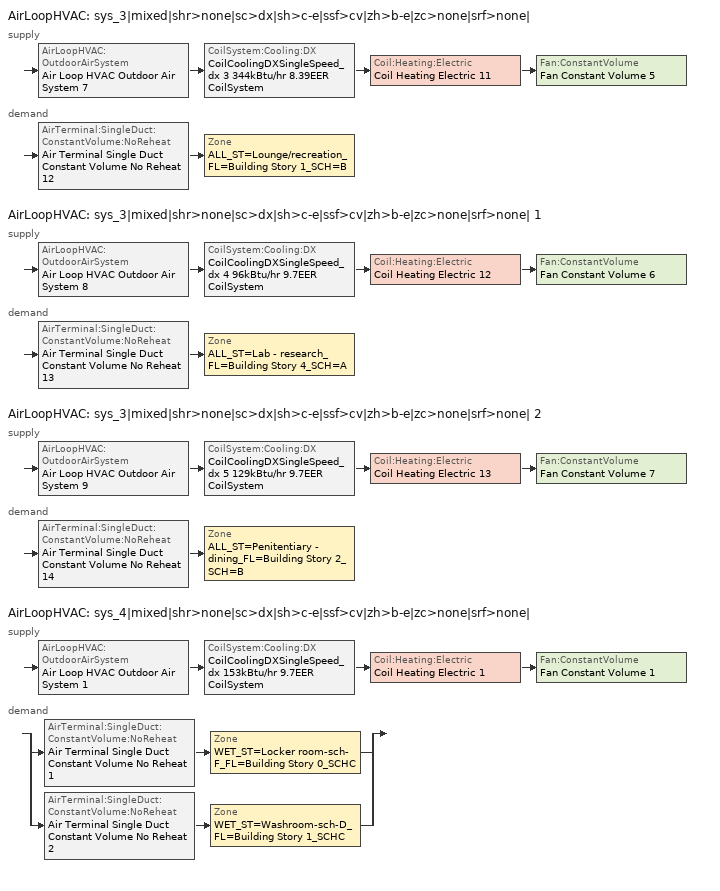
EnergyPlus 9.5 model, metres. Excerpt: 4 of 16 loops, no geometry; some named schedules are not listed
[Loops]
AirLoopHVAC 'sys_3|mixed|shr>none|sc>dx|sh>c-e|ssf>cv|zh>b-e|zc>none|srf>none|'
 supply: AirLoopHVAC:OutdoorAirSystem 'Air Loop HVAC Outdoor Air System 7' > CoilSystem:Cooling:DX 'CoilCoolingDXSingleSpeed_dx 3 344kBtu/hr 8.39EER CoilSystem' > Coil:Heating:Electric 'Coil Heating Electric 11' > Fan:ConstantVolume 'Fan Constant Volume 5'
 demand: AirTerminal:SingleDuct:ConstantVolume:NoReheat 'Air Terminal Single Duct Constant Volume No Reheat 12' > Zone 'ALL_ST=Lounge/recreation_FL=Building Story 1_SCH=B'
AirLoopHVAC 'sys_3|mixed|shr>none|sc>dx|sh>c-e|ssf>cv|zh>b-e|zc>none|srf>none| 1'
 supply: AirLoopHVAC:OutdoorAirSystem 'Air Loop HVAC Outdoor Air System 8' > CoilSystem:Cooling:DX 'CoilCoolingDXSingleSpeed_dx 4 96kBtu/hr 9.7EER CoilSystem' > Coil:Heating:Electric 'Coil Heating Electric 12' > Fan:ConstantVolume 'Fan Constant Volume 6'
 demand: AirTerminal:SingleDuct:ConstantVolume:NoReheat 'Air Terminal Single Duct Constant Volume No Reheat 13' > Zone 'ALL_ST=Lab - research_FL=Building Story 4_SCH=A'
AirLoopHVAC 'sys_3|mixed|shr>none|sc>dx|sh>c-e|ssf>cv|zh>b-e|zc>none|srf>none| 2'
 supply: AirLoopHVAC:OutdoorAirSystem 'Air Loop HVAC Outdoor Air System 9' > CoilSystem:Cooling:DX 'CoilCoolingDXSingleSpeed_dx 5 129kBtu/hr 9.7EER CoilSystem' > Coil:Heating:Electric 'Coil Heating Electric 13' > Fan:ConstantVolume 'Fan Constant Volume 7'
 demand: AirTerminal:SingleDuct:ConstantVolume:NoReheat 'Air Terminal Single Duct Constant Volume No Reheat 14' > Zone 'ALL_ST=Penitentiary - dining_FL=Building Story 2_SCH=B'
AirLoopHVAC 'sys_4|mixed|shr>none|sc>dx|sh>c-e|ssf>cv|zh>b-e|zc>none|srf>none|'
 supply: AirLoopHVAC:OutdoorAirSystem 'Air Loop HVAC Outdoor Air System 1' > CoilSystem:Cooling:DX 'CoilCoolingDXSingleSpeed_dx 153kBtu/hr 9.7EER CoilSystem' > Coil:Heating:Electric 'Coil Heating Electric 1' > Fan:ConstantVolume 'Fan Constant Volume 1'
 demand: split
  | AirTerminal:SingleDuct:ConstantVolume:NoReheat 'Air Terminal Single Duct Constant Volume No Reheat 1' > Zone 'WET_ST=Locker room-sch-F_FL=Building Story 0_SCHC'
  | AirTerminal:SingleDuct:ConstantVolume:NoReheat 'Air Terminal Single Duct Constant Volume No Reheat 2' > Zone 'WET_ST=Washroom-sch-D_FL=Building Story 1_SCHC'
[ZoneControl:Thermostat] Temperature Difference Between Cutout And Setpoint {deltaC}=0
Name | Zone or ZoneList | Control Type Schedule | Control 1
ALL_ST=Lab - research_FL=Building Story 4_SCH=A Thermostat | ALL_ST=Lab - research_FL=Building Story 4_SCH=A | ALL_ST=Lab - research_FL=Building Story 4_SCH=A Thermostat Schedule | Space Function Lab - research Thermostat 3
ALL_ST=Lounge/recreation_FL=Building Story 1_SCH=B Thermostat | ALL_ST=Lounge/recreation_FL=Building Story 1_SCH=B | ALL_ST=Lounge/recreation_FL=Building Story 1_SCH=B Thermostat Schedule | Space Function Lounge/recreation Thermostat 3
ALL_ST=Penitentiary - dining_FL=Building Story 2_SCH=B Thermostat | ALL_ST=Penitentiary - dining_FL=Building Story 2_SCH=B | ALL_ST=Penitentiary - dining_FL=Building Story 2_SCH=B Thermostat Schedule | Space Function Penitentiary - dining Thermostat 3
WET_ST=Locker room-sch-F_FL=Building Story 0_SCHC Thermostat | WET_ST=Locker room-sch-F_FL=Building Story 0_SCHC | WET_ST=Locker room-sch-F_FL=Building Story 0_SCHC Thermostat Schedule | Space Function Locker room-sch-C Thermostat 1
WET_ST=Washroom-sch-D_FL=Building Story 1_SCHC Thermostat | WET_ST=Washroom-sch-D_FL=Building Story 1_SCHC | WET_ST=Washroom-sch-D_FL=Building Story 1_SCHC Thermostat Schedule | Space Function Washroom-sch-C Thermostat 1
[ThermostatSetpoint:DualSetpoint]
Name | Heating Setpoint Temperature Schedule | Cooling Setpoint Temperature Schedule
Space Function Lab - research Thermostat 3 | NECB-A-Thermostat Setpoint-Heating | NECB-A-Thermostat Setpoint-Cooling
Space Function Lounge/recreation Thermostat 3; Space Function Penitentiary - dining Thermostat 3 | NECB-B-Thermostat Setpoint-Heating | NECB-B-Thermostat Setpoint-Cooling
Space Function Locker room-sch-C Thermostat 1; Space Function Washroom-sch-C Thermostat 1 | NECB-C-Thermostat Setpoint-Heating | NECB-C-Thermostat Setpoint-Cooling
[ZoneHVAC:Baseboard:Convective:Electric] Availability Schedule=Always On Discrete; Heating Design Capacity {W}=Autosize; Efficiency=1
Zone HVAC Baseboard Convective Electric 17; Zone HVAC Baseboard Convective Electric 16; Zone HVAC Baseboard Convective Electric 18; Zone HVAC Baseboard Convective Electric 1; Zone HVAC Baseboard Convective Electric 2
[Coil:Heating:Electric] Availability Schedule=Always On Discrete; Efficiency=1; Nominal Capacity {W}=Autosize
Coil Heating Electric 11; Coil Heating Electric 12; Coil Heating Electric 13; Coil Heating Electric 1
[Zone equipment]
ALL_ST=Lab - research_FL=Building Story 4_SCH=A: Zone HVAC Baseboard Convective Electric 17, Air Terminal Single Duct Constant Volume No Reheat 13
ALL_ST=Lounge/recreation_FL=Building Story 1_SCH=B: Zone HVAC Baseboard Convective Electric 16, Air Terminal Single Duct Constant Volume No Reheat 12
ALL_ST=Penitentiary - dining_FL=Building Story 2_SCH=B: Zone HVAC Baseboard Convective Electric 18, Air Terminal Single Duct Constant Volume No Reheat 14
WET_ST=Locker room-sch-F_FL=Building Story 0_SCHC: Zone HVAC Baseboard Convective Electric 1, Air Terminal Single Duct Constant Volume No Reheat 1
WET_ST=Washroom-sch-D_FL=Building Story 1_SCHC: Zone HVAC Baseboard Convective Electric 2, Air Terminal Single Duct Constant Volume No Reheat 2
[Sizing:Zone] Zone Cooling Design Supply Air Temperature Input Method=TemperatureDifference; Zone Cooling Design Supply Air Temperature {C}=14; Zone Cooling Design Supply Air Temperature Difference {deltaC}=11; Zone Heating Design Supply Air Temperature Input Method=TemperatureDifference; Zone Heating Design Supply Air Temperature {C}=40; Zone Heating Design Supply Air Temperature Difference {deltaC}=21; Zone Cooling Design Supply Air Humidity Ratio {kgWater/kgDryAir}=0.0085; Zone Heating Design Supply Air Humidity Ratio {kgWater/kgDryAir}=0.008; Zone Heating Sizing Factor=1.3; Zone Cooling Sizing Factor=1.1; Cooling Design Air Flow Method=DesignDay; Cooling Design Air Flow Rate {m3/s}=0; Cooling Minimum Air Flow per Zone Floor Area {m3/s-m2}=0.000762; Cooling Minimum Air Flow {m3/s}=0; Cooling Minimum Air Flow Fraction=0; Heating Design Air Flow Method=DesignDay; Heating Design Air Flow Rate {m3/s}=0; Heating Maximum Air Flow per Zone Floor Area {m3/s-m2}=0.002032; Heating Maximum Air Flow {m3/s}=0.141576; Heating Maximum Air Flow Fraction=0.3; Account for Dedicated Outdoor Air System=No
Name | Design Specification Outdoor Air Object
ALL_ST=Lab - research_FL=Building Story 4_SCH=A | Space Function Lab - research Ventilation
ALL_ST=Lounge/recreation_FL=Building Story 1_SCH=B | Space Function Lounge/recreation Ventilation
ALL_ST=Penitentiary - dining_FL=Building Story 2_SCH=B | Space Function Penitentiary - dining Ventilation
WET_ST=Locker room-sch-F_FL=Building Story 0_SCHC | Space Function Locker room-sch-C Ventilation
WET_ST=Washroom-sch-D_FL=Building Story 1_SCHC | Space Function Washroom-sch-C Ventilation
[Controller:MechanicalVentilation] Demand Controlled Ventilation=No; System Outdoor Air Method=ZoneSum
Name | Availability Schedule | Zone or ZoneList Name 1 | Design Specification Outdoor Air Object Name 1 | Zone or ZoneList Name 2 | Design Specification Outdoor Air Object Name 2
Controller Mechanical Ventilation 8 | sys_3|mixed|shr>none|sc>dx|sh>c-e|ssf>cv|zh>b-e|zc>none|srf>none| 1 Occ Sch | ALL_ST=Lab - research_FL=Building Story 4_SCH=A | Space Function Lab - research Ventilation
Controller Mechanical Ventilation 7 | sys_3|mixed|shr>none|sc>dx|sh>c-e|ssf>cv|zh>b-e|zc>none|srf>none| Occ Sch | ALL_ST=Lounge/recreation_FL=Building Story 1_SCH=B | Space Function Lounge/recreation Ventilation
Controller Mechanical Ventilation 9 | sys_3|mixed|shr>none|sc>dx|sh>c-e|ssf>cv|zh>b-e|zc>none|srf>none| 2 Occ Sch | ALL_ST=Penitentiary - dining_FL=Building Story 2_SCH=B | Space Function Penitentiary - dining Ventilation
Controller Mechanical Ventilation 1 | sys_4|mixed|shr>none|sc>dx|sh>c-e|ssf>cv|zh>b-e|zc>none|srf>none| Occ Sch | WET_ST=Locker room-sch-F_FL=Building Story 0_SCHC | Space Function Locker room-sch-C Ventilation | WET_ST=Washroom-sch-D_FL=Building Story 1_SCHC | Space Function Washroom-sch-C Ventilation
[DesignSpecification:OutdoorAir] Outdoor Air Method=Sum; Outdoor Air Flow per Zone {m3/s}=0; Outdoor Air Flow Air Changes per Hour {1/hr}=0
Name | Outdoor Air Flow per Person {m3/s-person} | Outdoor Air Flow per Zone Floor Area {m3/s-m2}
Space Function Lab - research Ventilation | 0.0608964 | 0
Space Function Lounge/recreation Ventilation | 0.152405 | 0
Space Function Penitentiary - dining Ventilation | 0.0762025 | 0
Space Function Locker room-sch-C Ventilation | 0 | 0.00254
Space Function Washroom-sch-C Ventilation | 0.228362 | 0
[AirTerminal:SingleDuct:ConstantVolume:NoReheat] Availability Schedule=Always On Discrete; Maximum Air Flow Rate {m3/s}=AutoSize
Air Terminal Single Duct Constant Volume No Reheat 13; Air Terminal Single Duct Constant Volume No Reheat 12; Air Terminal Single Duct Constant Volume No Reheat 14; Air Terminal Single Duct Constant Volume No Reheat 1; Air Terminal Single Duct Constant Volume No Reheat 2
[Fan:ConstantVolume] Fan Total Efficiency=0.39975; Pressure Rise {Pa}=640; Maximum Flow Rate {m3/s}=AutoSize; Motor Efficiency=0.615; Motor In Airstream Fraction=1
Name | Availability Schedule
Fan Constant Volume 5 | sys_3|mixed|shr>none|sc>dx|sh>c-e|ssf>cv|zh>b-e|zc>none|srf>none| Occ Sch
Fan Constant Volume 6 | sys_3|mixed|shr>none|sc>dx|sh>c-e|ssf>cv|zh>b-e|zc>none|srf>none| 1 Occ Sch
Fan Constant Volume 7 | sys_3|mixed|shr>none|sc>dx|sh>c-e|ssf>cv|zh>b-e|zc>none|srf>none| 2 Occ Sch
Fan Constant Volume 1 | sys_4|mixed|shr>none|sc>dx|sh>c-e|ssf>cv|zh>b-e|zc>none|srf>none| Occ Sch
[AirLoopHVAC] Design Supply Air Flow Rate {m3/s}=AutoSize; Design Return Air Flow Fraction of Supply Air Flow=1
sys_3|mixed|shr>none|sc>dx|sh>c-e|ssf>cv|zh>b-e|zc>none|srf>none|; sys_3|mixed|shr>none|sc>dx|sh>c-e|ssf>cv|zh>b-e|zc>none|srf>none| 1; sys_3|mixed|shr>none|sc>dx|sh>c-e|ssf>cv|zh>b-e|zc>none|srf>none| 2; sys_4|mixed|shr>none|sc>dx|sh>c-e|ssf>cv|zh>b-e|zc>none|srf>none|
[Sizing:System] Type of Load to Size On=Sensible; Design Outdoor Air Flow Rate {m3/s}=Autosize; Central Heating Maximum System Air Flow Ratio=1; Preheat Design Temperature {C}=7; Preheat Design Humidity Ratio {kgWater/kgDryAir}=0.008; Precool Design Temperature {C}=13; Precool Design Humidity Ratio {kgWater/kgDryAir}=0.008; Central Cooling Design Supply Air Temperature {C}=13; Central Heating Design Supply Air Temperature {C}=43; Type of Zone Sum to Use=NonCoincident; 100% Outdoor Air in Cooling=No; 100% Outdoor Air in Heating=No; Central Cooling Design Supply Air Humidity Ratio {kgWater/kgDryAir}=0.0085; Central Heating Design Supply Air Humidity Ratio {kgWater/kgDryAir}=0.008; Cooling Supply Air Flow Rate Method=DesignDay; Cooling Supply Air Flow Rate {m3/s}=0; Cooling Supply Air Flow Rate Per Floor Area {m3/s-m2}=0.00996765; Cooling Fraction of Autosized Cooling Supply Air Flow Rate=1; Cooling Supply Air Flow Rate Per Unit Cooling Capacity {m3/s-W}=3.94755e-05; Heating Supply Air Flow Rate Method=DesignDay; Heating Supply Air Flow Rate {m3/s}=0; Heating Supply Air Flow Rate Per Floor Area {m3/s-m2}=0.00996765; Heating Fraction of Autosized Heating Supply Air Flow Rate=1; Heating Fraction of Autosized Cooling Supply Air Flow Rate=1; Heating Supply Air Flow Rate Per Unit Heating Capacity {m3/s-W}=3.15882e-05; System Outdoor Air Method=ZoneSum; Zone Maximum Outdoor Air Fraction=1; Cooling Design Capacity Method=CoolingDesignCapacity; Cooling Design Capacity {W}=Autosize; Cooling Design Capacity Per Floor Area {W/m2}=234.7; Fraction of Autosized Cooling Design Capacity=1; Heating Design Capacity Method=HeatingDesignCapacity; Heating Design Capacity {W}=Autosize; Heating Design Capacity Per Floor Area {W/m2}=157; Fraction of Autosized Heating Design Capacity=1; Central Cooling Capacity Control Method=OnOff
sys_3|mixed|shr>none|sc>dx|sh>c-e|ssf>cv|zh>b-e|zc>none|srf>none|; sys_3|mixed|shr>none|sc>dx|sh>c-e|ssf>cv|zh>b-e|zc>none|srf>none| 1; sys_3|mixed|shr>none|sc>dx|sh>c-e|ssf>cv|zh>b-e|zc>none|srf>none| 2; sys_4|mixed|shr>none|sc>dx|sh>c-e|ssf>cv|zh>b-e|zc>none|srf>none|
[Controller:OutdoorAir] Minimum Outdoor Air Flow Rate {m3/s}=Autosize; Maximum Outdoor Air Flow Rate {m3/s}=Autosize; Economizer Control Type=DifferentialEnthalpy; Economizer Control Action Type=ModulateFlow; Lockout Type=NoLockout; Minimum Limit Type=FixedMinimum; High Humidity Control=No; Control High Indoor Humidity Based on Outdoor Humidity Ratio=Yes; Heat Recovery Bypass Control Type=BypassWhenWithinEconomizerLimits
Name | Minimum Outdoor Air Schedule | Mechanical Ventilation Controller
Controller Outdoor Air 7 | sys_3|mixed|shr>none|sc>dx|sh>c-e|ssf>cv|zh>b-e|zc>none|srf>none| Occ Sch | Controller Mechanical Ventilation 7
Controller Outdoor Air 8 | sys_3|mixed|shr>none|sc>dx|sh>c-e|ssf>cv|zh>b-e|zc>none|srf>none| 1 Occ Sch | Controller Mechanical Ventilation 8
Controller Outdoor Air 9 | sys_3|mixed|shr>none|sc>dx|sh>c-e|ssf>cv|zh>b-e|zc>none|srf>none| 2 Occ Sch | Controller Mechanical Ventilation 9
Controller Outdoor Air 1 | sys_4|mixed|shr>none|sc>dx|sh>c-e|ssf>cv|zh>b-e|zc>none|srf>none| Occ Sch | Controller Mechanical Ventilation 1
[SetpointManager:MixedAir] Control Variable=Temperature
Node 211 OS Default SPM; Node 210 OS Default SPM; Node 209 OS Default SPM; Node 223 OS Default SPM; Node 222 OS Default SPM; Node 221 OS Default SPM; Node 235 OS Default SPM; Node 234 OS Default SPM; Node 233 OS Default SPM; Node 35 OS Default SPM; Node 33 OS Default SPM; Node 32 OS Default SPM
[CoilSystem:Cooling:DX] Availability Schedule=Always On Discrete
Name | Cooling Coil
CoilCoolingDXSingleSpeed_dx 3 344kBtu/hr 8.39EER CoilSystem | CoilCoolingDXSingleSpeed_dx 3 344kBtu/hr 8.39EER
CoilCoolingDXSingleSpeed_dx 4 96kBtu/hr 9.7EER CoilSystem | CoilCoolingDXSingleSpeed_dx 4 96kBtu/hr 9.7EER
CoilCoolingDXSingleSpeed_dx 5 129kBtu/hr 9.7EER CoilSystem | CoilCoolingDXSingleSpeed_dx 5 129kBtu/hr 9.7EER
CoilCoolingDXSingleSpeed_dx 153kBtu/hr 9.7EER CoilSystem | CoilCoolingDXSingleSpeed_dx 153kBtu/hr 9.7EER
[Coil:Cooling:DX:SingleSpeed] Availability Schedule=Always On Discrete; Gross Rated Total Cooling Capacity {W}=Autosize; Gross Rated Sensible Heat Ratio=Autosize; Rated Air Flow Rate {m3/s}=Autosize; Rated Evaporator Fan Power Per Volume Flow Rate {W/(m3/s)}=773.3; Total Cooling Capacity Function of Temperature Curve=DXCOOL-NECB2011-REF-CAPFT; Total Cooling Capacity Function of Flow Fraction Curve=DXCOOL-NECB2011-REF-CAPFFLOW; Energy Input Ratio Function of Temperature Curve=DXCOOL-NECB2011-REF-COOLEIRFT; Energy Input Ratio Function of Flow Fraction Curve=DXCOOL-NECB2011-REF-COOLEIRFFLOW; Part Load Fraction Correlation Curve=DXCOOL-NECB2011-REF-COOLPLFFPLR; Minimum Outdoor Dry-Bulb Temperature for Compressor Operation {C}=-25; Condenser Type=AirCooled; Evaporative Condenser Effectiveness=0; Evaporative Condenser Air Flow Rate {m3/s}=Autosize; Evaporative Condenser Pump Rated Power Consumption {W}=Autosize; Crankcase Heater Capacity {W}=0; Maximum Outdoor Dry-Bulb Temperature for Crankcase Heater Operation {C}=0; Basin Heater Capacity {W/K}=0; Basin Heater Setpoint Temperature {C}=10
Name | Gross Rated Cooling COP {W/W}
CoilCoolingDXSingleSpeed_dx 3 344kBtu/hr 8.39EER | 2.92983
CoilCoolingDXSingleSpeed_dx 4 96kBtu/hr 9.7EER; CoilCoolingDXSingleSpeed_dx 5 129kBtu/hr 9.7EER; CoilCoolingDXSingleSpeed_dx 153kBtu/hr 9.7EER | 3.36599
[SetpointManager:SingleZone:Reheat] Control Variable=Temperature; Minimum Supply Air Temperature {C}=13; Maximum Supply Air Temperature {C}=43
Name | Control Zone
Setpoint Manager Single Zone Reheat 4 | ALL_ST=Lounge/recreation_FL=Building Story 1_SCH=B
Setpoint Manager Single Zone Reheat 5 | ALL_ST=Lab - research_FL=Building Story 4_SCH=A
Setpoint Manager Single Zone Reheat 6 | ALL_ST=Penitentiary - dining_FL=Building Story 2_SCH=B
Setpoint Manager Single Zone Reheat 1 | WET_ST=Locker room-sch-F_FL=Building Story 0_SCHC
[Schedule:Compact]
ALL_ST=Lab - research_FL=Building Story 4_SCH=A Thermostat Schedule; ALL_ST=Lounge/recreation_FL=Building Story 1_SCH=B Thermostat Schedule; ALL_ST=Penitentiary - dining_FL=Building Story 2_SCH=B Thermostat Schedule; WET_ST=Locker room-sch-F_FL=Building Story 0_SCHC Thermostat Schedule; WET_ST=Washroom-sch-D_FL=Building Story 1_SCHC Thermostat Schedule: Through: 12/31, For: AllDays, Until: 24:00, 4
[Schedule:Week:Daily]
sys_3|mixed|shr>none|sc>dx|sh>c-e|ssf>cv|zh>b-e|zc>none|srf>none| 1 Occ Sch Week Rule - Jan1-Dec31: sys_3|mixed|shr>none|sc>dx|sh>c-e|ssf>cv|zh>b-e|zc>none|srf>none| 1 Occ Sch Sunday, sys_3|mixed|shr>none|sc>dx|sh>c-e|ssf>cv|zh>b-e|zc>none|srf>none| 1 Occ Sch Default, sys_3|mixed|shr>none|sc>dx|sh>c-e|ssf>cv|zh>b-e|zc>none|srf>none| 1 Occ Sch Default, sys_3|mixed|shr>none|sc>dx|sh>c-e|ssf>cv|zh>b-e|zc>none|srf>none| 1 Occ Sch Default, sys_3|mixed|shr>none|sc>dx|sh>c-e|ssf>cv|zh>b-e|zc>none|srf>none| 1 Occ Sch Default, sys_3|mixed|shr>none|sc>dx|sh>c-e|ssf>cv|zh>b-e|zc>none|srf>none| 1 Occ Sch Default, sys_3|mixed|shr>none|sc>dx|sh>c-e|ssf>cv|zh>b-e|zc>none|srf>none| 1 Occ Sch Sunday, sys_3|mixed|shr>none|sc>dx|sh>c-e|ssf>cv|zh>b-e|zc>none|srf>none| 1 Occ Sch Default, sys_3|mixed|shr>none|sc>dx|sh>c-e|ssf>cv|zh>b-e|zc>none|srf>none| 1 Occ Sch Summer Design Day, sys_3|mixed|shr>none|sc>dx|sh>c-e|ssf>cv|zh>b-e|zc>none|srf>none| 1 Occ Sch Winter Design Day, sys_3|mixed|shr>none|sc>dx|sh>c-e|ssf>cv|zh>b-e|zc>none|srf>none| 1 Occ Sch Default, sys_3|mixed|shr>none|sc>dx|sh>c-e|ssf>cv|zh>b-e|zc>none|srf>none| 1 Occ Sch Default
sys_3|mixed|shr>none|sc>dx|sh>c-e|ssf>cv|zh>b-e|zc>none|srf>none| Occ Sch Week Rule - Jan1-Dec31: sys_3|mixed|shr>none|sc>dx|sh>c-e|ssf>cv|zh>b-e|zc>none|srf>none| Occ Sch Sunday, sys_3|mixed|shr>none|sc>dx|sh>c-e|ssf>cv|zh>b-e|zc>none|srf>none| Occ Sch Default, sys_3|mixed|shr>none|sc>dx|sh>c-e|ssf>cv|zh>b-e|zc>none|srf>none| Occ Sch Default, sys_3|mixed|shr>none|sc>dx|sh>c-e|ssf>cv|zh>b-e|zc>none|srf>none| Occ Sch Default, sys_3|mixed|shr>none|sc>dx|sh>c-e|ssf>cv|zh>b-e|zc>none|srf>none| Occ Sch Default, sys_3|mixed|shr>none|sc>dx|sh>c-e|ssf>cv|zh>b-e|zc>none|srf>none| Occ Sch Default, sys_3|mixed|shr>none|sc>dx|sh>c-e|ssf>cv|zh>b-e|zc>none|srf>none| Occ Sch Saturday, sys_3|mixed|shr>none|sc>dx|sh>c-e|ssf>cv|zh>b-e|zc>none|srf>none| Occ Sch Default, sys_3|mixed|shr>none|sc>dx|sh>c-e|ssf>cv|zh>b-e|zc>none|srf>none| Occ Sch Summer Design Day, sys_3|mixed|shr>none|sc>dx|sh>c-e|ssf>cv|zh>b-e|zc>none|srf>none| Occ Sch Winter Design Day, sys_3|mixed|shr>none|sc>dx|sh>c-e|ssf>cv|zh>b-e|zc>none|srf>none| Occ Sch Default, sys_3|mixed|shr>none|sc>dx|sh>c-e|ssf>cv|zh>b-e|zc>none|srf>none| Occ Sch Default
[Schedule:Year]
NECB-C-Thermostat Setpoint-Heating: NECB-C-Thermostat Setpoint-Heating Week Rule - Jan1-Dec31, 1, 1, 12, 31
NECB-C-Thermostat Setpoint-Cooling: NECB-C-Thermostat Setpoint-Cooling Week Rule - Jan1-Dec31, 1, 1, 12, 31
NECB-A-Thermostat Setpoint-Heating: NECB-A-Thermostat Setpoint-Heating Week Rule - Jan1-Dec31, 1, 1, 12, 31
NECB-A-Thermostat Setpoint-Cooling: NECB-A-Thermostat Setpoint-Cooling Week Rule - Jan1-Dec31, 1, 1, 12, 31
sys_3|mixed|shr>none|sc>dx|sh>c-e|ssf>cv|zh>b-e|zc>none|srf>none| 1 Occ Sch: sys_3|mixed|shr>none|sc>dx|sh>c-e|ssf>cv|zh>b-e|zc>none|srf>none| 1 Occ Sch Week Rule - Jan1-Dec31, 1, 1, 12, 31
NECB-B-Thermostat Setpoint-Heating: NECB-B-Thermostat Setpoint-Heating Week Rule - Jan1-Dec31, 1, 1, 12, 31
NECB-B-Thermostat Setpoint-Cooling: NECB-B-Thermostat Setpoint-Cooling Week Rule - Jan1-Dec31, 1, 1, 12, 31
sys_3|mixed|shr>none|sc>dx|sh>c-e|ssf>cv|zh>b-e|zc>none|srf>none| Occ Sch: sys_3|mixed|shr>none|sc>dx|sh>c-e|ssf>cv|zh>b-e|zc>none|srf>none| Occ Sch Week Rule - Jan1-Dec31, 1, 1, 12, 31
sys_3|mixed|shr>none|sc>dx|sh>c-e|ssf>cv|zh>b-e|zc>none|srf>none| 2 Occ Sch: sys_3|mixed|shr>none|sc>dx|sh>c-e|ssf>cv|zh>b-e|zc>none|srf>none| 2 Occ Sch Week Rule - Jan1-Dec31, 1, 1, 12, 31
sys_4|mixed|shr>none|sc>dx|sh>c-e|ssf>cv|zh>b-e|zc>none|srf>none| Occ Sch: sys_4|mixed|shr>none|sc>dx|sh>c-e|ssf>cv|zh>b-e|zc>none|srf>none| Occ Sch Week Rule - Jan1-Dec31, 1, 1, 12, 31
[Schedule:Constant]
Always On Discrete: Hourly Value=1
[Curve:Biquadratic] Minimum Value of x {BasedOnField A2}=13; Maximum Value of x {BasedOnField A2}=24; Minimum Value of y {BasedOnField A3}=24; Maximum Value of y {BasedOnField A3}=46
Name | Coefficient1 Constant | Coefficient2 x | Coefficient3 x**2 | Coefficient4 y | Coefficient5 y**2 | Coefficient6 x*y
DXCOOL-NECB2011-REF-CAPFT | 0.867905 | 0.0142459 | 0.00055436 | -0.0075575 | 3.3e-05 | -0.0001918
DXCOOL-NECB2011-REF-COOLEIRFT | 0.114171 | 0.0281822 | -0.0004199 | 0.0214108 | 0.000161028 | -0.000679104
[Curve:Quadratic] Minimum Value of x {BasedOnField A2}=0.5; Maximum Value of x {BasedOnField A2}=1.5
Name | Coefficient1 Constant | Coefficient2 x | Coefficient3 x**2
DXCOOL-NECB2011-REF-CAPFFLOW | 0.8 | 0.2 | 0
DXCOOL-NECB2011-REF-COOLEIRFFLOW | 1.1552 | -0.1808 | 0.0256
[Curve:Cubic]
DXCOOL-NECB2011-REF-COOLPLFFPLR: Coefficient1 Constant=0.0277; Coefficient2 x=4.9151; Coefficient3 x**2=-8.184; Coefficient4 x**3=4.2702; Minimum Value of x {BasedOnField A2}=0.7; Maximum Value of x {BasedOnField A2}=1
